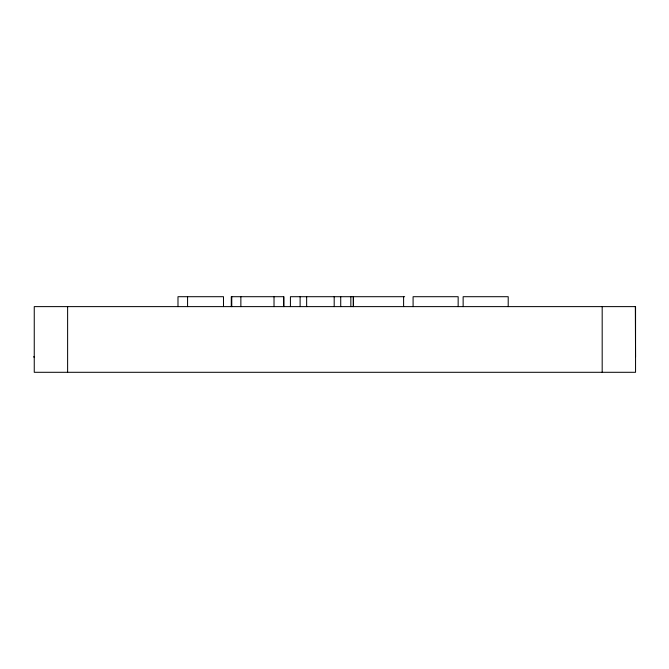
<?xml version="1.0" encoding="UTF-8"?>
<svg xmlns="http://www.w3.org/2000/svg" width="669" height="669" viewBox="0 0 669 669"><rect width="100%" height="100%" fill="white"/><g stroke="black" fill="none" stroke-linecap="round" stroke-linejoin="round"><path stroke-width="1" d="M404.67 296.702L290.43 296.702L290.43 306.619M33.45 356.903L34.445 356.903M635.55 356.903L635.349 306.619M602.184 306.619L602.184 372.298M508.206 306.619L508.206 296.702L463.14 296.702L463.14 306.619M458.156 306.619L458.156 296.702L413.091 296.702L413.091 306.619M403.599 296.702L403.599 306.619M353.458 296.702L353.458 306.619M353.257 296.702L353.257 306.619M350.84 296.702L350.84 306.619M340.722 296.702L340.722 306.619M334.191 296.702L334.191 306.619M306.645 296.702L306.645 306.619M300.113 296.702L300.113 306.619M283.899 306.619L283.899 296.702L231.282 296.702L231.282 306.619M283.606 296.702L283.606 306.619M274.022 296.702L274.022 306.619M240.865 296.702L240.865 306.619M231.767 296.702L231.767 306.619M223.488 306.619L223.488 296.702L177.987 296.702L177.987 306.619M187.571 296.702L187.571 306.619M67.619 306.619L67.619 372.298M635.55 306.619L34.253 306.619L34.253 372.298L635.55 372.298L635.55 306.619"/></g></svg>
